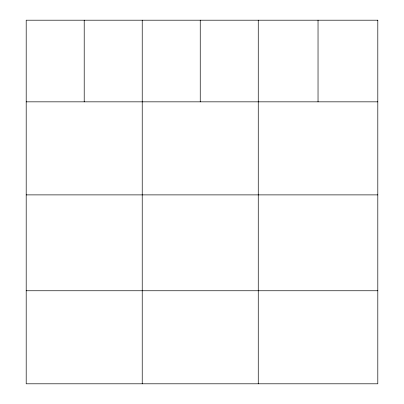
<?xml version="1.0" encoding="UTF-8"?>
<svg xmlns="http://www.w3.org/2000/svg" width="404" height="404" viewBox="0 0 404 404"><rect width="100%" height="100%" fill="white"/><g stroke="black" fill="none" stroke-linecap="round" stroke-linejoin="round"><path stroke-width="0.61" d="M26.194 101.838L377.806 101.838M26.194 194.885L377.806 194.885M26.194 290.754L377.806 290.754M318.034 20.2L318.034 101.838M258.257 20.2L258.257 383.8M200.243 20.2L200.243 101.838M142.228 20.2L142.228 383.8M84.209 20.2L84.209 101.838M377.806 20.2L26.194 20.2L26.194 383.8L377.806 383.8L377.806 20.2"/></g></svg>
